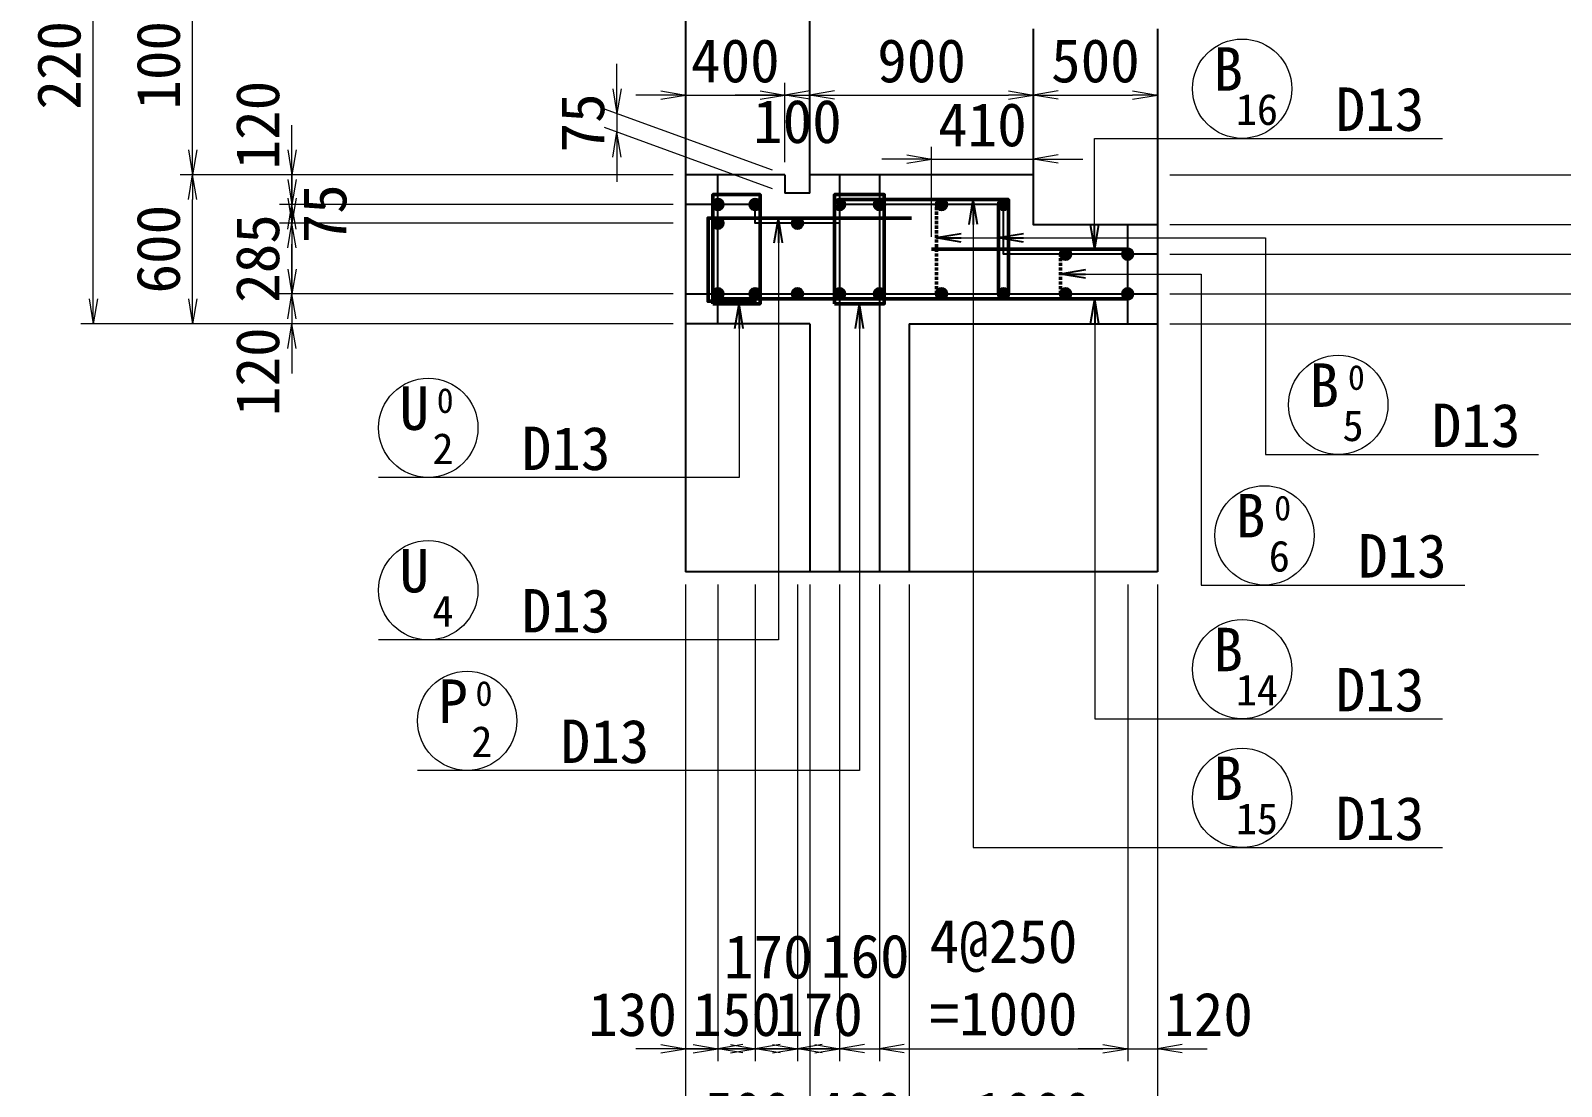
# Model space of a CAD drawing. Header units: millimetres. Extents: x 169470 to 758170, y -17820 to 11880.
# Drawn here: x 496914 to 503078, y -33 to 4218 of the extents above; entities that cross this region are included whole.
import ezdxf
from ezdxf.enums import TextEntityAlignment as Align

# ---------------------------------------------------------------- set-up
doc = ezdxf.new("R2010")
doc.units = ezdxf.units.MM
doc.header["$LTSCALE"] = 50
doc.header["$PDSIZE"] = 300
doc.linetypes.add('DASHED2', pattern=[0.375, 0.25, -0.125])
doc.layers.get('Defpoints').update_dxf_attribs({"color": 151})
for name, color, linetype, lineweight in [('D-STR', 1, 'Continuous', 25), ('D-STR-DIM', 7, 'Continuous', 13), ('D-STR-HTXT', 7, 'Continuous', 13), ('D-STR-STR1', 2, 'Continuous', 50), ('D-STR-STR2', 6, 'Continuous', 50), ('D-STR-STR3', 4, 'Continuous', 50), ('D-STR-TXT', 7, 'Continuous', 13)]:
    doc.layers.add(name, color=color, linetype=linetype, lineweight=lineweight)
doc.styles.add('YOKO_GOTHIC', font='MS Gothic.ttf')
doc.dimstyles.new('S50', dxfattribs={"dimscale": 50, "dimtxt": 3.5, "dimasz": 2, "dimexe": 1, "dimexo": 1, "dimgap": 1, "dimtad": 1, "dimdec": 0, "dimzin": 1, "dimdsep": 46, "dimtxsty": 'YOKO_GOTHIC', "dimblk": 'OPEN', "dimcen": 0, "dimclrd": 256, "dimclre": 256, "dimclrt": 256, "dimaunit": 1, "dimadec": 3, "dimazin": 0, "dimtfac": 1, "dimtdec": 0, "dimtix": 1, "dimtmove": 2, "dimatfit": 3, "dimldrblk": 'OPEN', "dimfxl": 1, "dimlwd": -1, "dimlwe": -1, "dimarcsym": 2})

# ---------------------------------------------------------------- blocks, each defined once
blk = doc.blocks.new('B')
at = {"layer": 'D-STR-STR2', "lineweight": 50}
for radius in [20, 10]:
    blk.add_circle((5866.7, 22812.3), radius, dxfattribs=at)
blk = doc.blocks.new('_Open')
at = {"color": 0, "linetype": 'ByBlock', "lineweight": -2}
for p, q in [((-1, 0.167), (0, 0)), ((-1, -0.167), (0, 0)), ((0, 0), (-1, 0))]:
    blk.add_line(p, q, dxfattribs=at)
blk = doc.blocks.new('*D4502')
at = {"layer": 'D-STR-DIM', "ltscale": 1500, "transparency": 16777216}
for p, q in [((497966.4, 3738), (497966.4, 3838)), ((499501.8, 3638), (497916.4, 3638)), ((497966.4, 3638), (497966.4, 3518)), ((499501.8, 3518), (497916.4, 3518)), ((497966.4, 3418), (497966.4, 3318))]:
    blk.add_line(p, q, dxfattribs=at)
at = {"layer": 'Defpoints', "color": 0, "ltscale": 1500, "transparency": 16777216}
for p in [(499551.8, 3638), (497966.4, 3518), (499551.8, 3518)]:
    blk.add_point(p, dxfattribs=at)
at = {"layer": 'D-STR-DIM', "ltscale": 1500, "transparency": 16777216, "xscale": 100, "yscale": 100, "zscale": 100}
for p, rotation in [((497966.4, 3638), 270), ((497966.4, 3518), 90)]:
    blk.add_blockref('_Open', p, dxfattribs=dict(at, rotation=rotation))
at = {"layer": 'D-STR-DIM', "ltscale": 1500, "transparency": 16777216, "insert": (497828.9, 3837.6), "char_height": 175, "attachment_point": 5, "rotation": 90, "style": 'YOKO_GOTHIC'}
blk.add_mtext('120', dxfattribs=at)
blk = doc.blocks.new('*D4503')
at = {"layer": 'D-STR-DIM', "ltscale": 1500, "transparency": 16777216}
for p, q in [((497966.4, 3618), (497966.4, 3718)), ((499501.8, 3518), (497916.4, 3518)), ((497966.4, 3518), (497966.4, 3443)), ((499501.8, 3443), (497916.4, 3443)), ((497966.4, 3343), (497966.4, 3243))]:
    blk.add_line(p, q, dxfattribs=at)
at = {"layer": 'Defpoints', "color": 0, "ltscale": 1500, "transparency": 16777216}
for p in [(499551.8, 3518), (497966.4, 3443), (499551.8, 3443)]:
    blk.add_point(p, dxfattribs=at)
at = {"layer": 'D-STR-DIM', "ltscale": 1500, "transparency": 16777216, "xscale": 100, "yscale": 100, "zscale": 100}
for p, rotation in [((497966.4, 3518), 270), ((497966.4, 3443), 90)]:
    blk.add_blockref('_Open', p, dxfattribs=dict(at, rotation=rotation))
at = {"layer": 'D-STR-DIM', "ltscale": 1500, "transparency": 16777216, "insert": (498099.5, 3480.5), "char_height": 175, "attachment_point": 5, "rotation": 90, "style": 'YOKO_GOTHIC'}
blk.add_mtext('75', dxfattribs=at)
blk = doc.blocks.new('*D4504')
at = {"layer": 'D-STR-DIM', "ltscale": 1500, "transparency": 16777216}
for p, q in [((497966.4, 3543), (497966.4, 3643)), ((499501.8, 3443), (497916.4, 3443)), ((497966.4, 3443), (497966.4, 3158)), ((499501.8, 3158), (497916.4, 3158)), ((497966.4, 3058), (497966.4, 2958))]:
    blk.add_line(p, q, dxfattribs=at)
at = {"layer": 'Defpoints', "color": 0, "ltscale": 1500, "transparency": 16777216}
for p in [(499551.8, 3443), (497966.4, 3158), (499551.8, 3158)]:
    blk.add_point(p, dxfattribs=at)
at = {"layer": 'D-STR-DIM', "ltscale": 1500, "transparency": 16777216, "xscale": 100, "yscale": 100, "zscale": 100}
for p, rotation in [((497966.4, 3443), 270), ((497966.4, 3158), 90)]:
    blk.add_blockref('_Open', p, dxfattribs=dict(at, rotation=rotation))
at = {"layer": 'D-STR-DIM', "ltscale": 1500, "transparency": 16777216, "insert": (497828.9, 3300.5), "char_height": 175, "attachment_point": 5, "rotation": 90, "style": 'YOKO_GOTHIC'}
blk.add_mtext('285', dxfattribs=at)
blk = doc.blocks.new('*D4505')
at = {"layer": 'D-STR-DIM', "ltscale": 1500, "transparency": 16777216}
for p, q in [((497966.4, 3258), (497966.4, 3358)), ((499501.8, 3158), (497916.4, 3158)), ((497966.4, 3158), (497966.4, 3038)), ((499501.8, 3038), (497916.4, 3038)), ((497966.4, 2938), (497966.4, 2838))]:
    blk.add_line(p, q, dxfattribs=at)
at = {"layer": 'Defpoints', "color": 0, "ltscale": 1500, "transparency": 16777216}
for p in [(499551.8, 3158), (497966.4, 3038), (499551.8, 3038)]:
    blk.add_point(p, dxfattribs=at)
at = {"layer": 'D-STR-DIM', "ltscale": 1500, "transparency": 16777216, "xscale": 100, "yscale": 100, "zscale": 100}
for p, rotation in [((497966.4, 3158), 270), ((497966.4, 3038), 90)]:
    blk.add_blockref('_Open', p, dxfattribs=dict(at, rotation=rotation))
at = {"layer": 'D-STR-DIM', "ltscale": 1500, "transparency": 16777216, "insert": (497828.9, 2844.6), "char_height": 175, "attachment_point": 5, "rotation": 90, "style": 'YOKO_GOTHIC'}
blk.add_mtext('120', dxfattribs=at)
blk = doc.blocks.new('*D2983')
at = {"layer": 'D-STR-DIM', "ltscale": 1500, "transparency": 16777216}
for p, q in [((499501.8, 3638), (497516.4, 3638)), ((497566.4, 3138), (497566.4, 3538)), ((499501.8, 3038), (497516.4, 3038))]:
    blk.add_line(p, q, dxfattribs=at)
at = {"layer": 'Defpoints', "color": 0, "ltscale": 1500, "transparency": 16777216}
for p in [(497566.4, 3638), (499551.8, 3638), (499551.8, 3038)]:
    blk.add_point(p, dxfattribs=at)
at = {"layer": 'D-STR-DIM', "ltscale": 1500, "transparency": 16777216, "xscale": 100, "yscale": 100, "zscale": 100}
for p, rotation in [((497566.4, 3638), 90), ((497566.4, 3038), 270)]:
    blk.add_blockref('_Open', p, dxfattribs=dict(at, rotation=rotation))
at = {"layer": 'D-STR-DIM', "ltscale": 1500, "transparency": 16777216, "insert": (497428.9, 3338), "char_height": 175, "attachment_point": 5, "rotation": 90, "style": 'YOKO_GOTHIC'}
blk.add_mtext('600', dxfattribs=at)
blk = doc.blocks.new('*D2984')
at = {"layer": 'D-STR-DIM', "ltscale": 1500, "transparency": 16777216}
for p, q in [((499501.8, 4638), (497516.4, 4638)), ((497566.4, 3738), (497566.4, 4538)), ((499501.8, 3638), (497516.4, 3638))]:
    blk.add_line(p, q, dxfattribs=at)
at = {"layer": 'Defpoints', "color": 0, "ltscale": 1500, "transparency": 16777216}
for p in [(497566.4, 4638), (499551.8, 4638), (499551.8, 3638)]:
    blk.add_point(p, dxfattribs=at)
at = {"layer": 'D-STR-DIM', "ltscale": 1500, "transparency": 16777216, "xscale": 100, "yscale": 100, "zscale": 100}
for p, rotation in [((497566.4, 4638), 90), ((497566.4, 3638), 270)]:
    blk.add_blockref('_Open', p, dxfattribs=dict(at, rotation=rotation))
at = {"layer": 'D-STR-DIM', "ltscale": 1500, "transparency": 16777216, "insert": (497428.9, 4138), "char_height": 175, "attachment_point": 5, "rotation": 90, "style": 'YOKO_GOTHIC'}
blk.add_mtext('1000', dxfattribs=at)
blk = doc.blocks.new('*D2986')
at = {"layer": 'D-STR-DIM', "ltscale": 1500, "transparency": 16777216}
for p, q in [((499501.8, 5238), (497116.4, 5238)), ((497166.4, 3138), (497166.4, 5138)), ((499501.8, 3038), (497116.4, 3038))]:
    blk.add_line(p, q, dxfattribs=at)
at = {"layer": 'Defpoints', "color": 0, "ltscale": 1500, "transparency": 16777216}
for p in [(497166.4, 5238), (499551.8, 5238), (499551.8, 3038)]:
    blk.add_point(p, dxfattribs=at)
at = {"layer": 'D-STR-DIM', "ltscale": 1500, "transparency": 16777216, "xscale": 100, "yscale": 100, "zscale": 100}
for p, rotation in [((497166.4, 5238), 90), ((497166.4, 3038), 270)]:
    blk.add_blockref('_Open', p, dxfattribs=dict(at, rotation=rotation))
at = {"layer": 'D-STR-DIM', "ltscale": 1500, "transparency": 16777216, "insert": (497028.9, 4138), "char_height": 175, "attachment_point": 5, "rotation": 90, "style": 'YOKO_GOTHIC'}
blk.add_mtext('2200', dxfattribs=at)
blk = doc.blocks.new('*D4506')
at = {"layer": 'D-STR-DIM', "ltscale": 1500, "transparency": 16777216}
for p, q in [((499551.8, 1988), (499551.8, 68)), ((499681.8, 1988), (499681.8, 68)), ((499451.8, 118), (499351.8, 118)), ((499551.8, 118), (499681.8, 118)), ((499781.8, 118), (499881.8, 118))]:
    blk.add_line(p, q, dxfattribs=at)
at = {"layer": 'Defpoints', "color": 0, "ltscale": 1500, "transparency": 16777216}
for p in [(499551.8, 2038), (499681.8, 2038), (499681.8, 118)]:
    blk.add_point(p, dxfattribs=at)
at = {"layer": 'D-STR-DIM', "ltscale": 1500, "transparency": 16777216, "xscale": 100, "yscale": 100, "zscale": 100}
blk.add_blockref('_Open', (499551.8, 118), dxfattribs=at)
at = {"layer": 'D-STR-DIM', "ltscale": 1500, "transparency": 16777216, "xscale": 100, "yscale": 100, "zscale": 100, "rotation": 180}
blk.add_blockref('_Open', (499681.8, 118), dxfattribs=at)
at = {"layer": 'D-STR-DIM', "ltscale": 1500, "transparency": 16777216, "insert": (499338.4, 255.5), "char_height": 175, "attachment_point": 5, "style": 'YOKO_GOTHIC'}
blk.add_mtext('130', dxfattribs=at)
blk = doc.blocks.new('*D2987')
at = {"layer": 'D-STR-DIM', "ltscale": 1500, "transparency": 16777216}
for p, q in [((499831.8, 1988), (499831.8, 68)), ((500001.8, 1988), (500001.8, 68)), ((499731.8, 118), (499631.8, 118)), ((499831.8, 118), (500001.8, 118)), ((500101.8, 118), (500201.8, 118))]:
    blk.add_line(p, q, dxfattribs=at)
at = {"layer": 'Defpoints', "color": 0, "ltscale": 1500, "transparency": 16777216}
for p in [(499831.8, 2038), (500001.8, 2038), (500001.8, 118)]:
    blk.add_point(p, dxfattribs=at)
at = {"layer": 'D-STR-DIM', "ltscale": 1500, "transparency": 16777216, "xscale": 100, "yscale": 100, "zscale": 100}
blk.add_blockref('_Open', (499831.8, 118), dxfattribs=at)
at = {"layer": 'D-STR-DIM', "ltscale": 1500, "transparency": 16777216, "xscale": 100, "yscale": 100, "zscale": 100, "rotation": 180}
blk.add_blockref('_Open', (500001.8, 118), dxfattribs=at)
at = {"layer": 'D-STR-DIM', "ltscale": 1500, "transparency": 16777216, "insert": (499884.5, 487.6), "char_height": 175, "attachment_point": 5, "style": 'YOKO_GOTHIC'}
blk.add_mtext('170', dxfattribs=at)
blk = doc.blocks.new('*D4507')
at = {"layer": 'D-STR-DIM', "ltscale": 1500, "transparency": 16777216}
for p, q in [((500001.8, 1988), (500001.8, 68)), ((500171.8, 1988), (500171.8, 68)), ((499901.8, 118), (499801.8, 118)), ((500001.8, 118), (500171.8, 118)), ((500271.8, 118), (500371.8, 118))]:
    blk.add_line(p, q, dxfattribs=at)
at = {"layer": 'Defpoints', "color": 0, "ltscale": 1500, "transparency": 16777216}
for p in [(500001.8, 2038), (500171.8, 2038), (500171.8, 118)]:
    blk.add_point(p, dxfattribs=at)
at = {"layer": 'D-STR-DIM', "ltscale": 1500, "transparency": 16777216, "xscale": 100, "yscale": 100, "zscale": 100}
blk.add_blockref('_Open', (500001.8, 118), dxfattribs=at)
at = {"layer": 'D-STR-DIM', "ltscale": 1500, "transparency": 16777216, "xscale": 100, "yscale": 100, "zscale": 100, "rotation": 180}
blk.add_blockref('_Open', (500171.8, 118), dxfattribs=at)
at = {"layer": 'D-STR-DIM', "ltscale": 1500, "transparency": 16777216, "insert": (500086.8, 255.5), "char_height": 175, "attachment_point": 5, "style": 'YOKO_GOTHIC'}
blk.add_mtext('170', dxfattribs=at)
blk = doc.blocks.new('*D4508')
at = {"layer": 'D-STR-DIM', "ltscale": 1500, "transparency": 16777216}
for p, q in [((500171.8, 1988), (500171.8, 68)), ((500331.8, 1988), (500331.8, 68)), ((500071.8, 118), (499971.8, 118)), ((500171.8, 118), (500331.8, 118)), ((500431.8, 118), (500531.8, 118))]:
    blk.add_line(p, q, dxfattribs=at)
at = {"layer": 'Defpoints', "color": 0, "ltscale": 1500, "transparency": 16777216}
for p in [(500171.8, 2038), (500331.8, 2038), (500331.8, 118)]:
    blk.add_point(p, dxfattribs=at)
at = {"layer": 'D-STR-DIM', "ltscale": 1500, "transparency": 16777216, "xscale": 100, "yscale": 100, "zscale": 100}
blk.add_blockref('_Open', (500171.8, 118), dxfattribs=at)
at = {"layer": 'D-STR-DIM', "ltscale": 1500, "transparency": 16777216, "xscale": 100, "yscale": 100, "zscale": 100, "rotation": 180}
blk.add_blockref('_Open', (500331.8, 118), dxfattribs=at)
at = {"layer": 'D-STR-DIM', "ltscale": 1500, "transparency": 16777216, "insert": (500275.3, 489.9), "char_height": 175, "attachment_point": 5, "style": 'YOKO_GOTHIC'}
blk.add_mtext('160', dxfattribs=at)
blk = doc.blocks.new('*D2988')
at = {"layer": 'D-STR-DIM', "ltscale": 1500, "transparency": 16777216}
for p, q in [((500331.8, 1988), (500331.8, 68)), ((501331.8, 1988), (501331.8, 68)), ((500431.8, 118), (501231.8, 118))]:
    blk.add_line(p, q, dxfattribs=at)
at = {"layer": 'Defpoints', "color": 0, "ltscale": 1500, "transparency": 16777216}
for p in [(500331.8, 2038), (501331.8, 2038), (501331.8, 118)]:
    blk.add_point(p, dxfattribs=at)
at = {"layer": 'D-STR-DIM', "ltscale": 1500, "transparency": 16777216, "xscale": 100, "yscale": 100, "zscale": 100, "rotation": 180}
blk.add_blockref('_Open', (500331.8, 118), dxfattribs=at)
at = {"layer": 'D-STR-DIM', "ltscale": 1500, "transparency": 16777216, "xscale": 100, "yscale": 100, "zscale": 100}
blk.add_blockref('_Open', (501331.8, 118), dxfattribs=at)
at = {"layer": 'D-STR-DIM', "ltscale": 1500, "transparency": 16777216, "insert": (500831.8, 403.6), "char_height": 175, "attachment_point": 5, "style": 'YOKO_GOTHIC'}
blk.add_mtext('4@250\\P=1000', dxfattribs=at)
blk = doc.blocks.new('*D4509')
at = {"layer": 'D-STR-DIM', "ltscale": 1500, "transparency": 16777216}
for p, q in [((501331.8, 1988), (501331.8, 68)), ((501451.8, 1988), (501451.8, 68)), ((501231.8, 118), (501131.8, 118)), ((501331.8, 118), (501451.8, 118)), ((501551.8, 118), (501651.8, 118))]:
    blk.add_line(p, q, dxfattribs=at)
at = {"layer": 'Defpoints', "color": 0, "ltscale": 1500, "transparency": 16777216}
for p in [(501331.8, 2038), (501451.8, 2038), (501451.8, 118)]:
    blk.add_point(p, dxfattribs=at)
at = {"layer": 'D-STR-DIM', "ltscale": 1500, "transparency": 16777216, "xscale": 100, "yscale": 100, "zscale": 100}
blk.add_blockref('_Open', (501331.8, 118), dxfattribs=at)
at = {"layer": 'D-STR-DIM', "ltscale": 1500, "transparency": 16777216, "xscale": 100, "yscale": 100, "zscale": 100, "rotation": 180}
blk.add_blockref('_Open', (501451.8, 118), dxfattribs=at)
at = {"layer": 'D-STR-DIM', "ltscale": 1500, "transparency": 16777216, "insert": (501657.3, 255.5), "char_height": 175, "attachment_point": 5, "style": 'YOKO_GOTHIC'}
blk.add_mtext('120', dxfattribs=at)
blk = doc.blocks.new('*D2989')
at = {"layer": 'D-STR-DIM', "ltscale": 1500, "transparency": 16777216}
for p, q in [((499681.8, 1988), (499681.8, 68)), ((499831.8, 1988), (499831.8, 68)), ((499581.8, 118), (499481.8, 118)), ((499681.8, 118), (499831.8, 118)), ((499931.8, 118), (500031.8, 118))]:
    blk.add_line(p, q, dxfattribs=at)
at = {"layer": 'Defpoints', "color": 0, "ltscale": 1500, "transparency": 16777216}
for p in [(499681.8, 2038), (499831.8, 2038), (499831.8, 118)]:
    blk.add_point(p, dxfattribs=at)
at = {"layer": 'D-STR-DIM', "ltscale": 1500, "transparency": 16777216, "xscale": 100, "yscale": 100, "zscale": 100}
blk.add_blockref('_Open', (499681.8, 118), dxfattribs=at)
at = {"layer": 'D-STR-DIM', "ltscale": 1500, "transparency": 16777216, "xscale": 100, "yscale": 100, "zscale": 100, "rotation": 180}
blk.add_blockref('_Open', (499831.8, 118), dxfattribs=at)
at = {"layer": 'D-STR-DIM', "ltscale": 1500, "transparency": 16777216, "insert": (499756.8, 255.5), "char_height": 175, "attachment_point": 5, "style": 'YOKO_GOTHIC'}
blk.add_mtext('150', dxfattribs=at)
blk = doc.blocks.new('*D4510')
at = {"layer": 'D-STR-DIM', "ltscale": 1500, "transparency": 16777216}
for p, q in [((499551.8, 1988), (499551.8, -332)), ((500051.8, 1988), (500051.8, -332)), ((499651.8, -282), (499951.8, -282))]:
    blk.add_line(p, q, dxfattribs=at)
at = {"layer": 'Defpoints', "color": 0, "ltscale": 1500, "transparency": 16777216}
for p in [(499551.8, 2038), (500051.8, 2038), (500051.8, -282)]:
    blk.add_point(p, dxfattribs=at)
at = {"layer": 'D-STR-DIM', "ltscale": 1500, "transparency": 16777216, "xscale": 100, "yscale": 100, "zscale": 100, "rotation": 180}
blk.add_blockref('_Open', (499551.8, -282), dxfattribs=at)
at = {"layer": 'D-STR-DIM', "ltscale": 1500, "transparency": 16777216, "xscale": 100, "yscale": 100, "zscale": 100}
blk.add_blockref('_Open', (500051.8, -282), dxfattribs=at)
at = {"layer": 'D-STR-DIM', "ltscale": 1500, "transparency": 16777216, "insert": (499801.8, -144.5), "char_height": 175, "attachment_point": 5, "style": 'YOKO_GOTHIC'}
blk.add_mtext('500', dxfattribs=at)
blk = doc.blocks.new('*D2990')
at = {"layer": 'D-STR-DIM', "ltscale": 1500, "transparency": 16777216}
for p, q in [((499551.8, 1988), (499551.8, -732)), ((501451.8, 1988), (501451.8, -732)), ((499651.8, -682), (501351.8, -682))]:
    blk.add_line(p, q, dxfattribs=at)
at = {"layer": 'Defpoints', "color": 0, "ltscale": 1500, "transparency": 16777216}
for p in [(499551.8, 2038), (501451.8, 2038), (501451.8, -682)]:
    blk.add_point(p, dxfattribs=at)
at = {"layer": 'D-STR-DIM', "ltscale": 1500, "transparency": 16777216, "xscale": 100, "yscale": 100, "zscale": 100, "rotation": 180}
blk.add_blockref('_Open', (499551.8, -682), dxfattribs=at)
at = {"layer": 'D-STR-DIM', "ltscale": 1500, "transparency": 16777216, "xscale": 100, "yscale": 100, "zscale": 100}
blk.add_blockref('_Open', (501451.8, -682), dxfattribs=at)
at = {"layer": 'D-STR-DIM', "ltscale": 1500, "transparency": 16777216, "insert": (500501.8, -544.5), "char_height": 175, "attachment_point": 5, "style": 'YOKO_GOTHIC'}
blk.add_mtext('1900', dxfattribs=at)
blk = doc.blocks.new('*D4511')
at = {"layer": 'D-STR-DIM', "ltscale": 1500, "transparency": 16777216}
for p, q in [((500051.8, 1988), (500051.8, -332)), ((500451.8, 1988), (500451.8, -332)), ((499951.8, -282), (499851.8, -282)), ((500051.8, -282), (500451.8, -282)), ((500551.8, -282), (500651.8, -282))]:
    blk.add_line(p, q, dxfattribs=at)
at = {"layer": 'Defpoints', "color": 0, "ltscale": 1500, "transparency": 16777216}
for p in [(500051.8, 2038), (500451.8, 2038), (500451.8, -282)]:
    blk.add_point(p, dxfattribs=at)
at = {"layer": 'D-STR-DIM', "ltscale": 1500, "transparency": 16777216, "xscale": 100, "yscale": 100, "zscale": 100}
blk.add_blockref('_Open', (500051.8, -282), dxfattribs=at)
at = {"layer": 'D-STR-DIM', "ltscale": 1500, "transparency": 16777216, "xscale": 100, "yscale": 100, "zscale": 100, "rotation": 180}
blk.add_blockref('_Open', (500451.8, -282), dxfattribs=at)
at = {"layer": 'D-STR-DIM', "ltscale": 1500, "transparency": 16777216, "insert": (500251.8, -144.5), "char_height": 175, "attachment_point": 5, "style": 'YOKO_GOTHIC'}
blk.add_mtext('400', dxfattribs=at)
blk = doc.blocks.new('*D4512')
at = {"layer": 'D-STR-DIM', "ltscale": 1500, "transparency": 16777216}
for p, q in [((500451.8, 1988), (500451.8, -332)), ((501451.8, 1988), (501451.8, -332)), ((500551.8, -282), (501351.8, -282))]:
    blk.add_line(p, q, dxfattribs=at)
at = {"layer": 'Defpoints', "color": 0, "ltscale": 1500, "transparency": 16777216}
for p in [(500451.8, 2038), (501451.8, 2038), (501451.8, -282)]:
    blk.add_point(p, dxfattribs=at)
at = {"layer": 'D-STR-DIM', "ltscale": 1500, "transparency": 16777216, "xscale": 100, "yscale": 100, "zscale": 100, "rotation": 180}
blk.add_blockref('_Open', (500451.8, -282), dxfattribs=at)
at = {"layer": 'D-STR-DIM', "ltscale": 1500, "transparency": 16777216, "xscale": 100, "yscale": 100, "zscale": 100}
blk.add_blockref('_Open', (501451.8, -282), dxfattribs=at)
at = {"layer": 'D-STR-DIM', "ltscale": 1500, "transparency": 16777216, "insert": (500951.8, -144.5), "char_height": 175, "attachment_point": 5, "style": 'YOKO_GOTHIC'}
blk.add_mtext('1000', dxfattribs=at)
blk = doc.blocks.new('*D4516')
at = {"layer": 'D-STR-DIM', "ltscale": 1500, "transparency": 16777216}
for p, q in [((503379, 3538), (503379, 3638)), ((501501.8, 3438), (503429, 3438)), ((503379, 3438), (503379, 3318)), ((501501.8, 3318), (503429, 3318)), ((503379, 3218), (503379, 3118))]:
    blk.add_line(p, q, dxfattribs=at)
at = {"layer": 'Defpoints', "color": 0, "ltscale": 1500, "transparency": 16777216}
for p in [(501451.8, 3438), (501451.8, 3318), (503379, 3318)]:
    blk.add_point(p, dxfattribs=at)
at = {"layer": 'D-STR-DIM', "ltscale": 1500, "transparency": 16777216, "xscale": 100, "yscale": 100, "zscale": 100}
for p, rotation in [((503379, 3438), 270), ((503379, 3318), 90)]:
    blk.add_blockref('_Open', p, dxfattribs=dict(at, rotation=rotation))
at = {"layer": 'D-STR-DIM', "ltscale": 1500, "transparency": 16777216, "insert": (503241.5, 3626.1), "char_height": 175, "attachment_point": 5, "rotation": 90, "style": 'YOKO_GOTHIC'}
blk.add_mtext('120', dxfattribs=at)
blk = doc.blocks.new('*D4472')
at = {"layer": 'D-STR-DIM', "ltscale": 1500, "transparency": 16777216}
for p, q in [((503379, 3418), (503379, 3518)), ((501501.8, 3318), (503429, 3318)), ((503379, 3318), (503379, 3158)), ((501501.8, 3158), (503429, 3158)), ((503379, 3058), (503379, 2958))]:
    blk.add_line(p, q, dxfattribs=at)
at = {"layer": 'Defpoints', "color": 0, "ltscale": 1500, "transparency": 16777216}
for p in [(501451.8, 3318), (501451.8, 3158), (503379, 3158)]:
    blk.add_point(p, dxfattribs=at)
at = {"layer": 'D-STR-DIM', "ltscale": 1500, "transparency": 16777216, "xscale": 100, "yscale": 100, "zscale": 100}
for p, rotation in [((503379, 3318), 270), ((503379, 3158), 90)]:
    blk.add_blockref('_Open', p, dxfattribs=dict(at, rotation=rotation))
at = {"layer": 'D-STR-DIM', "ltscale": 1500, "transparency": 16777216, "insert": (503241.5, 3238), "char_height": 175, "attachment_point": 5, "rotation": 90, "style": 'YOKO_GOTHIC'}
blk.add_mtext('160', dxfattribs=at)
blk = doc.blocks.new('*D4473')
at = {"layer": 'D-STR-DIM', "ltscale": 1500, "transparency": 16777216}
for p, q in [((503379, 3258), (503379, 3358)), ((501501.8, 3158), (503429, 3158)), ((503379, 3158), (503379, 3038)), ((501501.8, 3038), (503429, 3038)), ((503379, 2938), (503379, 2838))]:
    blk.add_line(p, q, dxfattribs=at)
at = {"layer": 'Defpoints', "color": 0, "ltscale": 1500, "transparency": 16777216}
for p in [(501451.8, 3158), (501451.8, 3038), (503379, 3038)]:
    blk.add_point(p, dxfattribs=at)
at = {"layer": 'D-STR-DIM', "ltscale": 1500, "transparency": 16777216, "xscale": 100, "yscale": 100, "zscale": 100}
for p, rotation in [((503379, 3158), 270), ((503379, 3038), 90)]:
    blk.add_blockref('_Open', p, dxfattribs=dict(at, rotation=rotation))
at = {"layer": 'D-STR-DIM', "ltscale": 1500, "transparency": 16777216, "insert": (503241.5, 2824.4), "char_height": 175, "attachment_point": 5, "rotation": 90, "style": 'YOKO_GOTHIC'}
blk.add_mtext('120', dxfattribs=at)
blk = doc.blocks.new('*D4474')
at = {"layer": 'D-STR-DIM', "ltscale": 1500, "transparency": 16777216}
for p, q in [((501501.8, 3438), (503829, 3438)), ((503779, 3138), (503779, 3338)), ((501501.8, 3038), (503829, 3038))]:
    blk.add_line(p, q, dxfattribs=at)
at = {"layer": 'Defpoints', "color": 0, "ltscale": 1500, "transparency": 16777216}
for p in [(501451.8, 3438), (503779, 3438), (501451.8, 3038)]:
    blk.add_point(p, dxfattribs=at)
at = {"layer": 'D-STR-DIM', "ltscale": 1500, "transparency": 16777216, "xscale": 100, "yscale": 100, "zscale": 100}
for p, rotation in [((503779, 3438), 90), ((503779, 3038), 270)]:
    blk.add_blockref('_Open', p, dxfattribs=dict(at, rotation=rotation))
at = {"layer": 'D-STR-DIM', "ltscale": 1500, "transparency": 16777216, "insert": (503641.5, 3142.7), "char_height": 175, "attachment_point": 5, "rotation": 90, "style": 'YOKO_GOTHIC'}
blk.add_mtext('400', dxfattribs=at)
blk = doc.blocks.new('*D4475')
at = {"layer": 'D-STR-DIM', "ltscale": 1500, "transparency": 16777216}
for p, q in [((503779, 3738), (503779, 3838)), ((501501.8, 3638), (503829, 3638)), ((503779, 3438), (503779, 3638)), ((501501.8, 3438), (503829, 3438)), ((503779, 3338), (503779, 3238))]:
    blk.add_line(p, q, dxfattribs=at)
at = {"layer": 'Defpoints', "color": 0, "ltscale": 1500, "transparency": 16777216}
for p in [(501451.8, 3638), (503779, 3638), (501451.8, 3438)]:
    blk.add_point(p, dxfattribs=at)
at = {"layer": 'D-STR-DIM', "ltscale": 1500, "transparency": 16777216, "xscale": 100, "yscale": 100, "zscale": 100}
for p, rotation in [((503779, 3638), 270), ((503779, 3438), 90)]:
    blk.add_blockref('_Open', p, dxfattribs=dict(at, rotation=rotation))
at = {"layer": 'D-STR-DIM', "ltscale": 1500, "transparency": 16777216, "insert": (503641.5, 3538), "char_height": 175, "attachment_point": 5, "rotation": 90, "style": 'YOKO_GOTHIC'}
blk.add_mtext('200', dxfattribs=at)
blk = doc.blocks.new('*D2878')
at = {"layer": 'D-STR-DIM', "ltscale": 1500, "transparency": 16777216}
for p, q in [((501501.8, 4638), (503829, 4638)), ((503779, 3738), (503779, 4538)), ((501501.8, 3638), (503829, 3638))]:
    blk.add_line(p, q, dxfattribs=at)
at = {"layer": 'Defpoints', "color": 0, "ltscale": 1500, "transparency": 16777216}
for p in [(501451.8, 4638), (503779, 4638), (501451.8, 3638)]:
    blk.add_point(p, dxfattribs=at)
at = {"layer": 'D-STR-DIM', "ltscale": 1500, "transparency": 16777216, "xscale": 100, "yscale": 100, "zscale": 100}
for p, rotation in [((503779, 4638), 90), ((503779, 3638), 270)]:
    blk.add_blockref('_Open', p, dxfattribs=dict(at, rotation=rotation))
at = {"layer": 'D-STR-DIM', "ltscale": 1500, "transparency": 16777216, "insert": (503641.5, 4138), "char_height": 175, "attachment_point": 5, "rotation": 90, "style": 'YOKO_GOTHIC'}
blk.add_mtext('1000', dxfattribs=at)
blk = doc.blocks.new('*D2881')
at = {"layer": 'D-STR-DIM', "ltscale": 1500, "transparency": 16777216}
for p, q in [((501501.8, 5238), (504229, 5238)), ((504179, 5138), (504179, 3138)), ((501501.8, 3038), (504229, 3038))]:
    blk.add_line(p, q, dxfattribs=at)
at = {"layer": 'Defpoints', "color": 0, "ltscale": 1500, "transparency": 16777216}
for p in [(501451.8, 5238), (501451.8, 3038), (504179, 3038)]:
    blk.add_point(p, dxfattribs=at)
at = {"layer": 'D-STR-DIM', "ltscale": 1500, "transparency": 16777216, "xscale": 100, "yscale": 100, "zscale": 100}
for p, rotation in [((504179, 5238), 90), ((504179, 3038), 270)]:
    blk.add_blockref('_Open', p, dxfattribs=dict(at, rotation=rotation))
at = {"layer": 'D-STR-DIM', "ltscale": 1500, "transparency": 16777216, "insert": (504041.5, 4138), "char_height": 175, "attachment_point": 5, "rotation": 90, "style": 'YOKO_GOTHIC'}
blk.add_mtext('2200', dxfattribs=at)
blk = doc.blocks.new('*D4477')
at = {"layer": 'D-STR-DIM', "ltscale": 1500, "transparency": 16777216}
for p, q in [((500441.8, 3700.8), (500341.8, 3700.8)), ((500541.8, 3388), (500541.8, 3750.8)), ((500541.8, 3700.8), (500951.8, 3700.8)), ((500951.8, 3688), (500951.8, 3750.8)), ((501051.8, 3700.8), (501151.8, 3700.8))]:
    blk.add_line(p, q, dxfattribs=at)
at = {"layer": 'Defpoints', "color": 0, "ltscale": 1500, "transparency": 16777216}
for p in [(500951.8, 3700.8), (500951.8, 3638), (500541.8, 3338)]:
    blk.add_point(p, dxfattribs=at)
at = {"layer": 'D-STR-DIM', "ltscale": 1500, "transparency": 16777216, "xscale": 100, "yscale": 100, "zscale": 100}
blk.add_blockref('_Open', (500541.8, 3700.8), dxfattribs=at)
at = {"layer": 'D-STR-DIM', "ltscale": 1500, "transparency": 16777216, "xscale": 100, "yscale": 100, "zscale": 100, "rotation": 180}
blk.add_blockref('_Open', (500951.8, 3700.8), dxfattribs=at)
at = {"layer": 'D-STR-DIM', "ltscale": 1500, "transparency": 16777216, "insert": (500746.8, 3838.3), "char_height": 175, "attachment_point": 5, "style": 'YOKO_GOTHIC'}
blk.add_mtext('410', dxfattribs=at)
blk = doc.blocks.new('*D4478')
at = {"layer": 'D-STR-DIM', "ltscale": 1500, "transparency": 16777216}
for p, q in [((499551.8, 3688), (499551.8, 4008.4)), ((499951.8, 3688), (499951.8, 4008.4)), ((499451.8, 3958.4), (499351.8, 3958.4)), ((499551.8, 3958.4), (499951.8, 3958.4)), ((500051.8, 3958.4), (500151.8, 3958.4))]:
    blk.add_line(p, q, dxfattribs=at)
at = {"layer": 'Defpoints', "color": 0, "ltscale": 1500, "transparency": 16777216}
for p in [(499951.8, 3958.4), (499551.8, 3638), (499951.8, 3638)]:
    blk.add_point(p, dxfattribs=at)
at = {"layer": 'D-STR-DIM', "ltscale": 1500, "transparency": 16777216, "xscale": 100, "yscale": 100, "zscale": 100}
blk.add_blockref('_Open', (499551.8, 3958.4), dxfattribs=at)
at = {"layer": 'D-STR-DIM', "ltscale": 1500, "transparency": 16777216, "xscale": 100, "yscale": 100, "zscale": 100, "rotation": 180}
blk.add_blockref('_Open', (499951.8, 3958.4), dxfattribs=at)
at = {"layer": 'D-STR-DIM', "ltscale": 1500, "transparency": 16777216, "insert": (499751.8, 4095.9), "char_height": 175, "attachment_point": 5, "style": 'YOKO_GOTHIC'}
blk.add_mtext('400', dxfattribs=at)
blk = doc.blocks.new('*D4479')
at = {"layer": 'D-STR-DIM', "ltscale": 1500, "transparency": 16777216}
for p, q in [((499951.8, 3688), (499951.8, 4008.4)), ((500051.8, 3688), (500051.8, 4008.4)), ((499851.8, 3958.4), (499751.8, 3958.4)), ((499951.8, 3958.4), (500051.8, 3958.4)), ((500151.8, 3958.4), (500251.8, 3958.4))]:
    blk.add_line(p, q, dxfattribs=at)
at = {"layer": 'Defpoints', "color": 0, "ltscale": 1500, "transparency": 16777216}
for p in [(500051.8, 3958.4), (499951.8, 3638), (500051.8, 3638)]:
    blk.add_point(p, dxfattribs=at)
at = {"layer": 'D-STR-DIM', "ltscale": 1500, "transparency": 16777216, "xscale": 100, "yscale": 100, "zscale": 100}
blk.add_blockref('_Open', (499951.8, 3958.4), dxfattribs=at)
at = {"layer": 'D-STR-DIM', "ltscale": 1500, "transparency": 16777216, "xscale": 100, "yscale": 100, "zscale": 100, "rotation": 180}
blk.add_blockref('_Open', (500051.8, 3958.4), dxfattribs=at)
at = {"layer": 'D-STR-DIM', "ltscale": 1500, "transparency": 16777216, "insert": (500001.8, 3851.5), "char_height": 175, "attachment_point": 5, "style": 'YOKO_GOTHIC'}
blk.add_mtext('100', dxfattribs=at)
blk = doc.blocks.new('*D4480')
at = {"layer": 'D-STR-DIM', "ltscale": 1500, "transparency": 16777216}
for p, q in [((500051.8, 3688), (500051.8, 4008.4)), ((500951.8, 3688), (500951.8, 4008.4)), ((500151.8, 3958.4), (500851.8, 3958.4))]:
    blk.add_line(p, q, dxfattribs=at)
at = {"layer": 'Defpoints', "color": 0, "ltscale": 1500, "transparency": 16777216}
for p in [(500951.8, 3958.4), (500051.8, 3638), (500951.8, 3638)]:
    blk.add_point(p, dxfattribs=at)
at = {"layer": 'D-STR-DIM', "ltscale": 1500, "transparency": 16777216, "xscale": 100, "yscale": 100, "zscale": 100, "rotation": 180}
blk.add_blockref('_Open', (500051.8, 3958.4), dxfattribs=at)
at = {"layer": 'D-STR-DIM', "ltscale": 1500, "transparency": 16777216, "xscale": 100, "yscale": 100, "zscale": 100}
blk.add_blockref('_Open', (500951.8, 3958.4), dxfattribs=at)
at = {"layer": 'D-STR-DIM', "ltscale": 1500, "transparency": 16777216, "insert": (500501.8, 4095.9), "char_height": 175, "attachment_point": 5, "style": 'YOKO_GOTHIC'}
blk.add_mtext('900', dxfattribs=at)
blk = doc.blocks.new('*D2882')
at = {"layer": 'D-STR-DIM', "ltscale": 1500, "transparency": 16777216}
for p, q in [((500951.8, 3688), (500951.8, 4008.4)), ((501451.8, 3488), (501451.8, 4008.4)), ((501051.8, 3958.4), (501351.8, 3958.4))]:
    blk.add_line(p, q, dxfattribs=at)
at = {"layer": 'Defpoints', "color": 0, "ltscale": 1500, "transparency": 16777216}
for p in [(501451.8, 3958.4), (500951.8, 3638), (501451.8, 3438)]:
    blk.add_point(p, dxfattribs=at)
at = {"layer": 'D-STR-DIM', "ltscale": 1500, "transparency": 16777216, "xscale": 100, "yscale": 100, "zscale": 100, "rotation": 180}
blk.add_blockref('_Open', (500951.8, 3958.4), dxfattribs=at)
at = {"layer": 'D-STR-DIM', "ltscale": 1500, "transparency": 16777216, "xscale": 100, "yscale": 100, "zscale": 100}
blk.add_blockref('_Open', (501451.8, 3958.4), dxfattribs=at)
at = {"layer": 'D-STR-DIM', "ltscale": 1500, "transparency": 16777216, "insert": (501201.8, 4095.9), "char_height": 175, "attachment_point": 5, "style": 'YOKO_GOTHIC'}
blk.add_mtext('500', dxfattribs=at)
blk = doc.blocks.new('*D4387')
at = {"layer": 'D-STR-DIM', "ltscale": 1500, "transparency": 16777216}
for p, q in [((499275.3, 3984.2), (499275.3, 4084.2)), ((499901.8, 3656.2), (499225.3, 3902.4)), ((499275.3, 3884.2), (499275.3, 3809.2)), ((499901.8, 3581.2), (499225.3, 3827.4)), ((499275.3, 3709.2), (499275.3, 3609.2))]:
    blk.add_line(p, q, dxfattribs=at)
at = {"layer": 'Defpoints', "color": 0, "ltscale": 1500, "transparency": 16777216}
for p in [(499275.3, 3809.2), (499951.8, 3638), (499951.8, 3563)]:
    blk.add_point(p, dxfattribs=at)
at = {"layer": 'D-STR-DIM', "ltscale": 1500, "transparency": 16777216, "xscale": 100, "yscale": 100, "zscale": 100}
for p, rotation in [((499275.3, 3884.2), 270), ((499275.3, 3809.2), 90)]:
    blk.add_blockref('_Open', p, dxfattribs=dict(at, rotation=rotation))
at = {"layer": 'D-STR-DIM', "ltscale": 1500, "transparency": 16777216, "insert": (499137.8, 3846.7), "char_height": 175, "attachment_point": 5, "rotation": 90, "style": 'YOKO_GOTHIC'}
blk.add_mtext('75', dxfattribs=at)

msp = doc.modelspace()

# ---------------------------------------------------------------- linework, layer by layer
at = {"layer": 'D-STR'}
for p, q in [((499551.78, 5238.03), (499551.78, 3038.03)), ((500051.78, 3563.03), (500051.78, 4638.03)), ((499951.78, 3638.03), (499551.78, 3638.03)), ((499951.78, 3638.03), (499951.78, 3563.03)), ((500951.78, 3638.03), (500051.78, 3638.03)), ((500051.78, 3563.03), (499951.78, 3563.03)), ((501451.78, 3438.03), (501451.78, 2038.03)), ((500051.78, 3038.03), (499551.78, 3038.03)), ((499551.78, 3038.03), (499551.78, 2038.03)), ((500051.78, 3038.03), (500051.78, 2038.03)), ((500451.78, 3038.03), (500451.78, 2038.03)), ((500451.78, 3038.03), (501451.78, 3038.03)), ((501451.78, 2038.03), (499551.78, 2038.03))]:
    msp.add_line(p, q, dxfattribs=at)
at = {"layer": 'D-STR', "ltscale": 0.2}
msp.add_line((501451.78, 4225.65), (501451.78, 3438.03), dxfattribs=at)
at = {"layer": 'D-STR'}
msp.add_lwpolyline([(500951.78, 4225.65), (500951.78, 3438.03), (501451.78, 3438.03)], dxfattribs=at)
at = {"layer": 'D-STR-HTXT'}
for p, q in [((501886.37, 2511.34), (502986.37, 2511.34)), ((501628.14, 1985.63), (502689.46, 1985.63))]:
    msp.add_line(p, q, dxfattribs=at)
for centre in [(501792.7, 3984.42), (502179.8, 2711.34), (498515.32, 2618.51), (501882.89, 2185.63), (498515.32, 1964.42), (501792.7, 1646.63), (498671.71, 1438.77), (501792.7, 1128.2)]:
    msp.add_circle(centre, 200, dxfattribs=at)
at = {"layer": 'D-STR-STR1'}
for p, q in [((500541.78, 3338.03), (501331.78, 3338.03)), ((499681.78, 3138.03), (501331.78, 3138.03))]:
    msp.add_line(p, q, dxfattribs=at)
for points in [[(500851.78, 3158.03), (500851.78, 3538.03), (500171.78, 3538.03)], [(500461.78, 3463.03), (499641.78, 3463.03), (499641.78, 3128.03), (499836.78, 3128.03)]]:
    msp.add_lwpolyline(points, dxfattribs=at)
at = {"layer": 'D-STR-STR3', "linetype": 'DASHED2'}
for p, q in [((500561.78, 3158.03), (500561.78, 3518.03)), ((501061.78, 3158.03), (501061.78, 3318.03))]:
    msp.add_line(p, q, dxfattribs=at)
at = {"layer": 'D-STR-STR3'}
msp.add_line((500811.78, 3158.03), (500811.78, 3518.03), dxfattribs=at)
for points in [[(499661.78, 3118.03), (499851.78, 3118.03), (499851.78, 3558.03), (499661.78, 3558.03)], [(500151.78, 3118.03), (500351.78, 3118.03), (500351.78, 3558.03), (500151.78, 3558.03)]]:
    msp.add_lwpolyline(points, close=True, dxfattribs=at)
at = {"layer": 'Defpoints'}
for p, q in [((499681.78, 3038.03), (499681.78, 3638.03)), ((500171.78, 3638.03), (500171.78, 2038.03)), ((500331.78, 3638.03), (500331.78, 2038.03)), ((501331.78, 3038.03), (501331.78, 3438.03)), ((499551.78, 3158.03), (501451.78, 3158.03))]:
    msp.add_line(p, q, dxfattribs=at)
msp.add_lwpolyline([(501451.78, 3318.03), (500831.78, 3318.03), (500831.78, 3518.03), (500171.78, 3518.03), (500171.78, 3443.03), (499831.78, 3443.03), (499831.78, 3518.03), (499551.78, 3518.03)], dxfattribs=at)

# ---------------------------------------------------------------- block references
at = {"layer": 'D-STR-STR2', "xscale": -1, "rotation": 180}
for p in [(493815.13, 26330.31), (493965.13, 26330.31), (494305.13, 26330.31), (494465.13, 26330.31), (494715.13, 26330.31), (494965.13, 26330.31), (493815.13, 26255.31), (494135.13, 26255.31), (495215.13, 26130.31), (495465.13, 26130.31), (493815.13, 25970.31), (493965.13, 25970.31), (494135.13, 25970.31), (494305.13, 25970.31), (494465.13, 25970.31), (494715.13, 25970.31), (494965.13, 25970.31), (495215.13, 25970.31), (495465.13, 25970.31)]:
    msp.add_blockref('B', p, dxfattribs=at)

# ---------------------------------------------------------------- texts
at = {"layer": 'D-STR-TXT', "style": 'YOKO_GOTHIC'}
for s, height, p in [('B', 175, (501736.42, 3976.11)), ('16', 125, (501852.08, 3838.3)), ('B', 175, (502123.53, 2703.02)), ('0', 100, (502252.76, 2771.58)), ('U', 175, (498459.04, 2610.19)), ('0', 100, (498583.44, 2678.7)), ('5', 125, (502239.19, 2565.22)), ('2', 125, (498574.7, 2472.39)), ('B', 175, (501826.62, 2177.31)), ('0', 100, (501955.86, 2245.87)), ('6', 125, (501942.28, 2039.51)), ('U', 175, (498459.04, 1956.1)), ('4', 125, (498574.7, 1818.3)), ('B', 175, (501736.42, 1638.32)), ('P', 175, (498615.44, 1430.45)), ('14', 125, (501852.08, 1500.51)), ('0', 100, (498739.83, 1498.96)), ('2', 125, (498731.1, 1292.65)), ('B', 175, (501736.42, 1119.88)), ('15', 125, (501852.08, 982.08))]:
    msp.add_text(s, height=height, dxfattribs=at).set_placement(p, align=Align.CENTER)
for p in [(502169.22, 3814.42), (502556.32, 2541.34), (498891.84, 2448.51), (502259.42, 2015.63), (498891.84, 1794.42), (502169.22, 1476.63), (499048.23, 1268.77), (502169.22, 958.2)]:
    msp.add_text('D13', height=175, dxfattribs=at).set_placement(p)

# ---------------------------------------------------------------- dimensions: what is measured, and where the dimension line sits
at = {"layer": 'D-STR-DIM', "ltscale": 1500}
for base, p1, p2, picture, middle in [((497166.37, 5238.03), (499551.78, 3038.03), (499551.78, 5238.03), '*D2986', (497028.87, 4138.03)), ((504179.01, 3038.03), (501451.78, 5238.03), (501451.78, 3038.03), '*D2881', (504041.51, 4138.03)), ((497566.37, 4638.03), (499551.78, 3638.03), (499551.78, 4638.03), '*D2984', (497428.87, 4138.03)), ((503779.01, 4638.03), (501451.78, 3638.03), (501451.78, 4638.03), '*D2878', (503641.51, 4138.03)), ((499275.32, 3809.25), (499951.78, 3638.03), (499951.78, 3563.03), '*D4387', (499137.82, 3846.75)), ((503779.01, 3638.03), (501451.78, 3438.03), (501451.78, 3638.03), '*D4475', (503641.51, 3538.03)), ((497566.37, 3638.03), (499551.78, 3038.03), (499551.78, 3638.03), '*D2983', (497428.87, 3338.03)), ((497966.37, 3158.03), (499551.78, 3443.03), (499551.78, 3158.03), '*D4504', (497828.87, 3300.53)), ((503379.01, 3158.03), (501451.78, 3318.03), (501451.78, 3158.03), '*D4472', (503241.51, 3238.03))]:
    dim = msp.add_linear_dim(base=base, p1=p1, p2=p2, angle=90, dimstyle='S50', dxfattribs=at)
    dim.commit()
    dim.dimension.update_dxf_attribs({"geometry": picture, "text_midpoint": middle})
for base, p1, p2, picture, middle in [((499951.78, 3958.45), (499551.78, 3638.03), (499951.78, 3638.03), '*D4478', (499751.78, 4095.95)), ((500951.78, 3958.45), (500051.78, 3638.03), (500951.78, 3638.03), '*D4480', (500501.78, 4095.95)), ((501451.78, 3958.45), (500951.78, 3638.03), (501451.78, 3438.03), '*D2882', (501201.78, 4095.95)), ((500951.78, 3700.84), (500541.78, 3338.03), (500951.78, 3638.03), '*D4477', (500746.78, 3838.34)), ((499831.78, 118.04), (499681.78, 2038.03), (499831.78, 2038.03), '*D2989', (499756.78, 255.54)), ((500051.78, -281.96), (499551.78, 2038.03), (500051.78, 2038.03), '*D4510', (499801.78, -144.46)), ((501451.78, -681.96), (499551.78, 2038.03), (501451.78, 2038.03), '*D2990', (500501.78, -544.46)), ((500171.78, 118.04), (500001.78, 2038.03), (500171.78, 2038.03), '*D4507', (500086.78, 255.54)), ((500451.78, -281.96), (500051.78, 2038.03), (500451.78, 2038.03), '*D4511', (500251.78, -144.46)), ((501451.78, -281.96), (500451.78, 2038.03), (501451.78, 2038.03), '*D4512', (500951.78, -144.46))]:
    dim = msp.add_linear_dim(base=base, p1=p1, p2=p2, dimstyle='S50', dxfattribs=at)
    dim.commit()
    dim.dimension.update_dxf_attribs({"geometry": picture, "text_midpoint": middle})
for base, p1, p2, picture, middle in [((497966.37, 3518.03), (499551.78, 3638.03), (499551.78, 3518.03), '*D4502', (497828.87, 3837.61)), ((503379.01, 3318.03), (501451.78, 3438.03), (501451.78, 3318.03), '*D4516', (503241.51, 3626.09)), ((497966.37, 3443.03), (499551.78, 3518.03), (499551.78, 3443.03), '*D4503', (498099.51, 3480.53)), ((503779.01, 3438.03), (501451.78, 3038.03), (501451.78, 3438.03), '*D4474', (503641.51, 3142.71)), ((497966.37, 3038.03), (499551.78, 3158.03), (499551.78, 3038.03), '*D4505', (497828.87, 2844.62)), ((503379.01, 3038.03), (501451.78, 3158.03), (501451.78, 3038.03), '*D4473', (503241.51, 2824.44))]:
    dim = msp.add_linear_dim(base=base, p1=p1, p2=p2, angle=90, dimstyle='S50', dxfattribs=at)
    dim.commit()
    dim.dimension.update_dxf_attribs({"geometry": picture, "text_midpoint": middle, "dimtype": 160})
for base, p1, p2, picture, middle in [((500051.78, 3958.45), (499951.78, 3638.03), (500051.78, 3638.03), '*D4479', (500001.78, 3851.5)), ((499681.78, 118.04), (499551.78, 2038.03), (499681.78, 2038.03), '*D4506', (499338.44, 255.54)), ((500001.78, 118.04), (499831.78, 2038.03), (500001.78, 2038.03), '*D2987', (499884.54, 487.63)), ((500331.78, 118.04), (500171.78, 2038.03), (500331.78, 2038.03), '*D4508', (500275.27, 489.87)), ((501451.78, 118.04), (501331.78, 2038.03), (501451.78, 2038.03), '*D4509', (501657.3, 255.54))]:
    dim = msp.add_linear_dim(base=base, p1=p1, p2=p2, dimstyle='S50', dxfattribs=at)
    dim.commit()
    dim.dimension.update_dxf_attribs({"geometry": picture, "text_midpoint": middle, "dimtype": 160})
dim = msp.add_linear_dim(base=(501331.78, 118.04), p1=(500331.78, 2038.03), p2=(501331.78, 2038.03), text='4@250\\P=<>', dimstyle='S50', dxfattribs=at)
dim.commit()
dim.dimension.update_dxf_attribs({"geometry": '*D2988', "text_midpoint": (500831.78, 403.59)})

# ---------------------------------------------------------------- leaders
at = {"layer": 'D-STR-HTXT'}
for points in [[(501197.96, 3338.03), (501197.96, 3784.42), (502599.26, 3784.42)], [(500709.95, 3538.03), (500709.95, 928.2), (502599.26, 928.2)], [(499925.08, 3463.03), (499925.08, 1764.42), (498315.32, 1764.42)], [(500561.78, 3383.49), (501886.37, 3383.49), (501886.37, 2511.34)], [(500811.78, 3383.49), (501052.81, 3383.49)], [(501061.78, 3238.03), (501628.14, 3238.03), (501628.14, 1985.63)], [(499766.78, 3118.03), (499766.78, 2418.51), (498315.32, 2418.51)], [(500251.78, 3118.03), (500251.78, 1238.77), (498471.71, 1238.77)], [(501198.98, 3138.03), (501198.98, 1446.63), (502599.26, 1446.63)]]:
    msp.add_leader(points, dimstyle='S50', dxfattribs=at)

doc.saveas('drawing.dxf')
